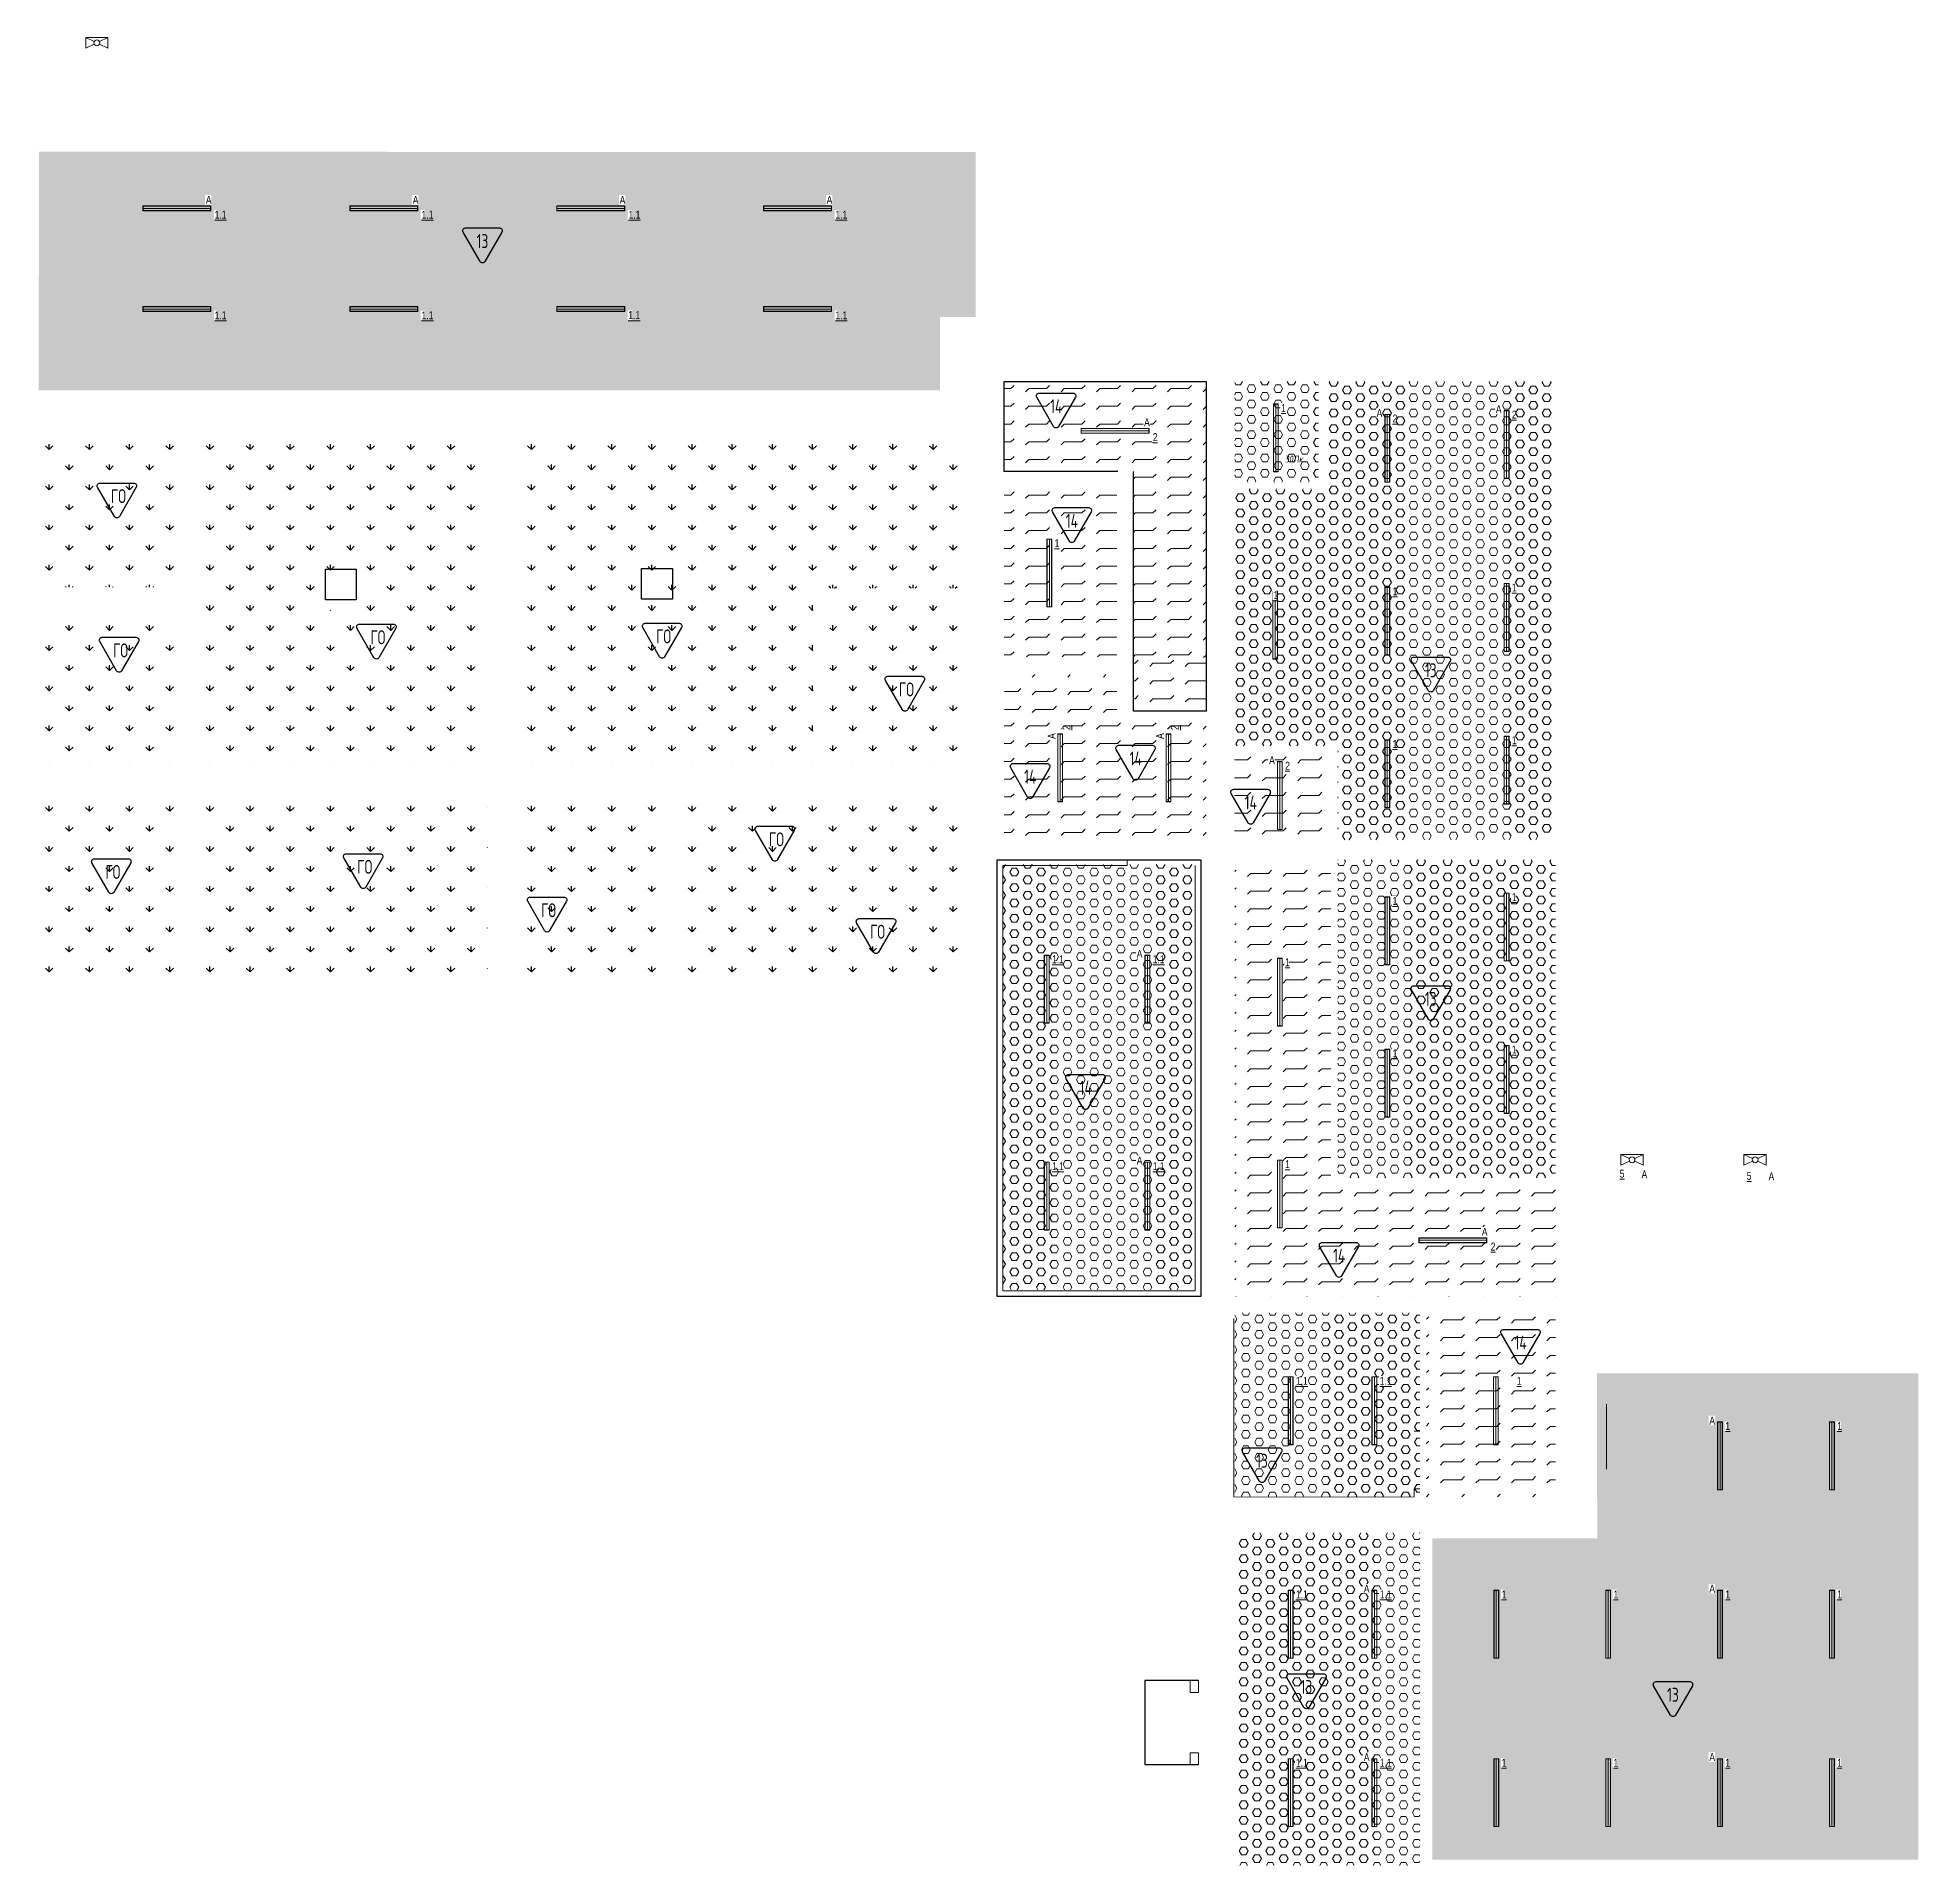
# Model space of a CAD drawing. Header units: millimetres. Extents: x -547274 to 397870, y -45599 to 141350.
# Drawn here: x -312360 to -278732, y 55506 to 88191 of the extents above; entities that cross this region are included whole.
import ezdxf

# ---------------------------------------------------------------- set-up
doc = ezdxf.new("R2010")
doc.units = ezdxf.units.MM
for name, color, linetype, lineweight in [('_ЭОМ_ОБЩ_Освещение_текст', 250, 'Continuous', 18), ('_ЭОМ_ОБЩ_Освещение_текст тип светильника', 172, 'Continuous', 50), ('_ЭОМ_светильник А', 1, 'Continuous', 35), ('_ЭОМ_светильник Р', 4, 'Continuous', 35), ('АР_МосжилНии_Стены', 202, 'Continuous', 30)]:
    doc.layers.add(name, color=color, linetype=linetype, lineweight=lineweight)
doc.layers.add('X-ref Light', color=250, linetype='Continuous')
doc.layers.add('АР_1_ПЛИНТУС', color=7, linetype='Continuous', true_color=0x76bcab)
doc.layers.add('АР_Потолок_Покраска', color=7, linetype='Continuous', lineweight=5, true_color=0x007399)
doc.layers.get('X-ref Light').off()
doc.styles.add('ISOCPEUR', font='isocpeur.ttf', dxfattribs={"height": 800})
doc.styles.add('ISOCUPER', font='isocpeur.ttf', dxfattribs={"width": 0.85, "oblique": 7})
doc.styles.add('ГОСТ', font='cad.shx', dxfattribs={"width": 0.8})

# ---------------------------------------------------------------- blocks, each defined once
blk = doc.blocks.new('ORIO LINE')
at = {"color": 0, "linetype": 'ByBlock', "lineweight": -2}
for p, q in [((-594, -4), (-594, 84)), ((-594, 84), (621, 84)), ((-590, 0), (-590, 80)), ((-590, 80), (617, 80)), ((617, 0), (-590, 0)), ((617, 80), (617, 0)), ((621, 84), (621, -4)), ((621, -4), (-594, -4))]:
    blk.add_line(p, q, dxfattribs=at)
blk.add_lwpolyline([(-590, 40), (617, 40)], dxfattribs=at)
blk = doc.blocks.new('ЭКРАН 9ВТ')
at = {"color": 0, "linetype": 'ByBlock', "lineweight": -2}
for points in [[(399, 376), (399, 0), (-399, 0), (-399, 376)], [(-399, 376), (-95, 233)], [(-399, 0), (-95, 143)], [(95, 233), (399, 376)], [(95, 143), (399, 0)]]:
    blk.add_lwpolyline(points, dxfattribs=at)
blk.add_circle((0, 188), 105, dxfattribs=at)
blk = doc.blocks.new('A$C89460300')
at = {"layer": '_ЭОМ_светильник А', "color": 18, "lineweight": 20, "ltscale": 100, "true_color": 0x000000, "xscale": 0.5, "yscale": 0.5, "zscale": 0.5, "rotation": 180}
for p in [(28124, 13854), (55574, -6119, 0), (57774, -6119, 0)]:
    blk.add_blockref('ЭКРАН 9ВТ', p, dxfattribs=at)
at = {"layer": '_ЭОМ_светильник А', "color": 18, "lineweight": 20, "ltscale": 100, "true_color": 0x000000}
for p, rotation in [((29568, 10840), 179.9999999999999), ((33268, 10840), 179.9999999999999), ((36968, 10840), 179.9999999999999), ((40668, 10840), 179.9999999999999), ((51238, 6496), 89.99999999999991), ((53370, 6564), 89.99999999999991), ((46344, 6862), 179.9999999999999), ((45308, 809), 269.9999999999999), ((47246, 809), 269.9999999999999), ((49316, 286), 89.99999999999991), ((46949, -3175), 89.99999999999991), ((46949, -6875), 89.99999999999991), ((52383, -7613), 179.9999999999999), ((51008, -10713), 89.99999999999991), ((57187, -11522), 89.99999999999991), ((51008, -14532), 89.99999999999991), ((57187, -14532), 89.99999999999991), ((51008, -17543), 89.99999999999991), ((57187, -17543), 89.99999999999991)]:
    blk.add_blockref('ORIO LINE', p, dxfattribs=dict(at, rotation=rotation))
at = {"layer": '_ЭОМ_светильник Р', "color": 18, "lineweight": 20, "true_color": 0x000000}
for p, rotation in [((29568, 9040), 179.9999999999999), ((33268, 9040), 179.9999999999999), ((36968, 9040), 179.9999999999999), ((40668, 9040), 179.9999999999999), ((49244, 6683), 89.99999999999991), ((45195, 4267), 89.99999999999991), ((53370, 3473), 89.99999999999991), ((49233, 3336), 89.99999999999991), ((51238, 3405), 89.99999999999991), ((53370, 742), 89.99999999999991), ((51238, 674), 89.99999999999991), ((51238, -2131), 89.99999999999991), ((53370, -2063), 89.99999999999991), ((45149, -3175), 89.99999999999991), ((49316, -3228), 89.99999999999991), ((51238, -4856), 89.99999999999991), ((53370, -4788), 89.99999999999991), ((45149, -6875), 89.99999999999991), ((49316, -6838), 89.99999999999991), ((49509, -10713), 89.99999999999991), ((53179, -10713), 89.99999999999991), ((59187, -11522), 89.99999999999991), ((49509, -14532), 89.99999999999991), ((53187, -14532), 89.99999999999991), ((55187, -14532), 89.99999999999991), ((59187, -14532), 89.99999999999991), ((49509, -17543), 89.99999999999991), ((53187, -17543), 89.99999999999991), ((55187, -17543), 89.99999999999991), ((59187, -17543), 89.99999999999991)]:
    blk.add_blockref('ORIO LINE', p, dxfattribs=dict(at, rotation=rotation))
at = {"layer": '_ЭОМ_ОБЩ_Освещение_текст', "color": 18, "lineweight": 20, "ltscale": 100, "true_color": 0x000000, "style": 'ISOCUPER', "oblique": 7, "width": 0.85}
blk.add_text('30Лк', height=125, dxfattribs=at).set_placement((49368, 6256))
at = {"layer": '_ЭОМ_ОБЩ_Освещение_текст тип светильника', "color": 18, "lineweight": 20, "ltscale": 40, "true_color": 0x000000, "insert": (53514, -10094), "char_height": 142.2, "width": 46.12, "attachment_point": 1, "style": 'ГОСТ', "bg_fill": 3, "box_fill_scale": 1.1, "bg_fill_color": 256, "bg_fill_transparency": 0}
blk.add_mtext('{\\L1}', dxfattribs=at)
at = {"layer": '_ЭОМ_ОБЩ_Освещение_текст тип светильника', "color": 18, "lineweight": 20, "ltscale": 40, "true_color": 0x000000, "char_height": 142.2, "width": 46.12, "attachment_point": 1, "style": 'ГОСТ', "bg_fill": 3, "box_fill_scale": 1.1, "bg_fill_color": 256, "bg_fill_transparency": 0}
for s, insert in [('{\\L1.1}', (30231, 8959)), ('{\\L1.1}', (33931, 8959)), ('{\\L1.1}', (37627, 8963)), ('{\\L1.1}', (41331, 8959)), ('{\\L1}', (49299, 7301)), ('{\\L2}', (51293, 7114)), ('{\\L2}', (53425, 7183)), ('{\\L1}', (45250, 4885)), ('{\\L1}', (51293, 4024)), ('{\\L1}', (53425, 4092)), ('{\\L1}', (49161, 3955)), ('{\\L1}', (53425, 1361)), ('{\\L1}', (51293, 1293)), ('{\\L2}', (49371, 905)), ('{\\L1}', (51293, -1512)), ('{\\L1}', (53425, -1444)), ('{\\L1.1}', (45204, -2556)), ('{\\L1.1}', (47004, -2556)), ('{\\L1}', (49371, -2609)), ('{\\L1}', (51293, -4238)), ('{\\L1}', (53425, -4169)), ('{\\L1.1}', (45204, -6256)), ('{\\L1.1}', (47004, -6256)), ('{\\L1}', (49371, -6219)), ('{\\L1.1}', (49564, -10094)), ('{\\L1.1}', (51063, -10094)), ('{\\L1}', (57242, -10903)), ('{\\L1}', (59242, -10903)), ('{\\L1.1}', (49564, -13914)), ('{\\L1.1}', (51063, -13914)), ('{\\L1}', (53242, -13914)), ('{\\L1}', (55242, -13914)), ('{\\L1}', (57242, -13914)), ('{\\L1}', (59242, -13914)), ('{\\L1.1}', (49564, -16924)), ('{\\L1.1}', (51063, -16924)), ('{\\L1}', (53242, -16924)), ('{\\L1}', (55242, -16924)), ('{\\L1}', (57242, -16924)), ('{\\L1}', (59242, -16924))]:
    blk.add_mtext(s, dxfattribs=dict(at, insert=insert))
at = {"layer": '_ЭОМ_ОБЩ_Освещение_текст тип светильника', "color": 18, "lineweight": 18, "ltscale": 40, "true_color": 0x000000, "char_height": 142.2, "width": 55.87, "attachment_point": 1, "style": 'ГОСТ', "bg_fill": 3, "box_fill_scale": 1.1, "bg_fill_color": 256, "bg_fill_transparency": 0}
for insert in [(55354, -6391, 0), (57625, -6429, 0)]:
    blk.add_mtext('{\\L5}', dxfattribs=dict(at, insert=insert))
at = {"layer": '_ЭОМ_светильник А', "color": 18, "lineweight": 20, "ltscale": 100, "true_color": 0x000000, "char_height": 142, "width": 86.04, "attachment_point": 1, "style": 'ГОСТ', "bg_fill": 3, "box_fill_scale": 1.1, "bg_fill_color": 256, "bg_fill_transparency": 0}
for insert in [(30073, 11024), (33773, 11024), (37473, 11024), (41173, 11024), (51007, 7212), (53139, 7281), (46849, 7046), (49085, 1003), (46718, -2459), (46718, -6155), (52888, -7430), (56956, -10805), (50778, -13812), (56956, -13812), (50778, -16823), (56956, -16823)]:
    blk.add_mtext('А', dxfattribs=dict(at, insert=insert))
at = {"layer": '_ЭОМ_светильник А', "color": 18, "lineweight": 20, "ltscale": 100, "true_color": 0x000000, "char_height": 142, "width": 86.04, "attachment_point": 1, "rotation": 90, "style": 'ГОСТ', "bg_fill": 3, "box_fill_scale": 1.1, "bg_fill_color": 256, "bg_fill_transparency": 0}
for insert in [(45124, 1314), (47062, 1314)]:
    blk.add_mtext('А', dxfattribs=dict(at, insert=insert))
at = {"layer": '_ЭОМ_светильник А', "color": 18, "lineweight": 18, "ltscale": 100, "true_color": 0x000000, "char_height": 142, "width": 86.04, "attachment_point": 1, "style": 'ГОСТ', "bg_fill": 3, "box_fill_scale": 1.1, "bg_fill_color": 256, "bg_fill_transparency": 0}
for insert in [(55744, -6402, 0), (58015, -6439, 0)]:
    blk.add_mtext('А', dxfattribs=dict(at, insert=insert))
at = {"layer": '_ЭОМ_ОБЩ_Освещение_текст тип светильника', "color": 18, "lineweight": 20, "ltscale": 40, "true_color": 0x000000, "char_height": 142.2, "width": 46.12, "attachment_point": 1, "style": 'ГОСТ', "bg_fill": 3, "box_fill_scale": 1.1, "bg_fill_color": 256, "bg_fill_transparency": 0}
for s, insert in [('{\\L1.1}', (30231, 10759)), ('{\\L1.1}', (33931, 10759)), ('{\\L1.1}', (37631, 10759)), ('{\\L1.1}', (41331, 10759)), ('{\\L2}', (47006, 6781)), ('{\\L2}', (53046, -7695))]:
    blk.add_mtext(s, dxfattribs=dict(at, insert=insert))
at = {"layer": '_ЭОМ_ОБЩ_Освещение_текст тип светильника', "color": 18, "lineweight": 20, "ltscale": 40, "true_color": 0x000000, "char_height": 142.2, "width": 46.12, "attachment_point": 1, "rotation": 90, "style": 'ГОСТ', "bg_fill": 3, "box_fill_scale": 1.1, "bg_fill_color": 256, "bg_fill_transparency": 0}
for insert in [(45389, 1472), (47327, 1472)]:
    blk.add_mtext('{\\L2}', dxfattribs=dict(at, insert=insert))

msp = doc.modelspace()

# ---------------------------------------------------------------- hatches: boundary and pattern name
at = {"layer": 'Defpoints'}
h = msp.add_hatch(dxfattribs=at)
h.set_pattern_fill('GRASS', color=256, scale=20)
h.paths.add_polyline_path([(-312315.7, 80962.5), (-309882.3, 80962.5), (-309882.3, 78365.4), (-312315.7, 78365.4)])
h.paths.add_polyline_path([(-312315.7, 77812.8), (-309882.3, 77812.8), (-309882.3, 75165.7), (-312315.7, 75165.7)])
h.paths.add_polyline_path([(-306662.4, 77952.2), (-307213.6, 77952.2), (-307213.6, 78501), (-306662.4, 78501)], flags=16)
h.paths.add_polyline_path([(-309353.2, 80961.1), (-304342.5, 80961.1), (-304342.5, 75165.7), (-309353.2, 75165.7)])
h = msp.add_hatch(dxfattribs=at)
h.set_pattern_fill('GRASS', color=256, scale=20)
h.paths.add_polyline_path([(-300889.3, 72665.7), (-300889.3, 71393.9), (-295715.3, 71393.9), (-295715.3, 74654), (-298253.2, 74654), (-298253.2, 72665.7)])
h.paths.add_polyline_path([(-300884.9, 74654), (-298433.2, 74654), (-298433.2, 72845.7), (-300884.9, 72845.7)], flags=17)
h.paths.add_polyline_path([(-303782.3, 80960), (-295762.3, 80960), (-295762.3, 78342.9), (-298495.1, 78342.9), (-298495.1, 75165.7), (-303782.3, 75165.7)])
h.paths.add_polyline_path([(-298193.3, 78046.7), (-295715.3, 78046.7), (-295715.3, 75165.7), (-298193.3, 75165.7)])
at = {"layer": 'АР_Потолок_Покраска'}
h = msp.add_hatch(dxfattribs=at)
h.set_pattern_fill('HEX', color=256, scale=25)
h.set_pattern_definition([(0, (-189.02, -325.44), (0, 137.48153), [79.375, -158.75]), (120, (-189.02, -325.44), (-119.0625, -68.740766), [79.375, -158.75]), (60, (-109.64, -325.44), (-119.0625, 68.740766), [79.375, -158.75])])
h.paths.add_polyline_path([(-312334.3, 86151.4), (-295588.3, 86142.6), (-295588.3, 83196), (-296223.8, 83196), (-296223.8, 81885.7), (-312342.7, 81885.7)])
h = msp.add_hatch(dxfattribs=at)
h.set_pattern_fill('FLEX', color=256, scale=50)
h.paths.add_polyline_path([(-292768, 80434.5), (-295076.9, 80434.6), (-295077.3, 82043.2), (-291467.6, 82043.3), (-291467.2, 77104.5), (-292768, 77104.4)])
h.paths.add_polyline_path([(-295076.9, 76135.5), (-291468.1, 76135.5), (-291468.1, 73847.3), (-295076.9, 73847.3)])
h.paths.add_polyline_path([(-295076.9, 80158.5), (-293061.5, 80158.9), (-293061.5, 77115.2), (-295076.9, 77114.7)], flags=17)
h = msp.add_hatch(dxfattribs=at)
h.set_pattern_fill('HEX', color=256, scale=25)
h.set_pattern_definition([(0, (-545449.67, 46211.3), (0, 137.48153), [79.375, -158.75]), (120, (-545449.67, 46211.3), (-119.0625, -68.74077), [79.375, -158.75]), (60, (-545370.3, 46211.3), (-119.0625, 68.74077), [79.375, -158.75])])
h.paths.add_polyline_path([(-290956.2, 80123.2), (-289336.8, 80123.2), (-289336.8, 82043.2), (-285218.7, 82043.2), (-285218.7, 73847.3), (-289115.4, 73847.3), (-289115.4, 75525.3), (-290957.4, 75524.5)])
h = msp.add_hatch(dxfattribs=at)
h.set_pattern_fill('HEX', color=256, scale=25)
h.set_pattern_definition([(0, (-545251.23, 48435.87), (0, 137.48153), [79.375, -158.75]), (120, (-545251.23, 48435.87), (-119.0625, -68.74077), [79.375, -158.75]), (60, (-545171.85, 48435.87), (-119.0625, 68.74077), [79.375, -158.75])])
h.paths.add_polyline_path([(-290956.8, 82043.2), (-289456.8, 82043.2), (-289456.8, 80243.2), (-290956.8, 80243.2)])
h = msp.add_hatch(dxfattribs=at)
h.set_pattern_fill('FLEX', color=256, scale=50)
h.set_pattern_definition([(0, (-394654.15, 14773.6), (0, 317.5), [317.5, -317.5]), (45, (-394336.65, 14773.6), (0, 317.5), [79.375, -290.2628, 79.375, -449.0128])])
h.paths.add_polyline_path([(-292766.8, 77145.2), (-291468.1, 77135.7), (-291468.1, 76143.6), (-292766.8, 76153.1)])
h = msp.add_hatch(dxfattribs=at)
h.set_pattern_fill('FLEX', color=256, scale=50)
h.set_pattern_definition([(0, (-392642.53, 13043.6), (0, 317.5), [317.5, -317.5]), (45, (-392325.03, 13043.6), (0, 317.5), [79.375, -290.2628, 79.375, -449.0128])])
h.paths.add_polyline_path([(-290958.9, 75405.7), (-289235.4, 75405.7), (-289235.4, 73847.3), (-290958.9, 73847.3)])
h = msp.add_hatch(dxfattribs=at)
h.set_pattern_fill('HEX', color=256, scale=25)
h.set_pattern_definition([(0, (99.33, -79.16), (0, 137.48153), [79.375, -158.75]), (120, (99.33, -79.16), (-119.0625, -68.740766), [79.375, -158.75]), (60, (178.71, -79.16), (-119.0625, 68.740766), [79.375, -158.75])])
h.paths.add_polyline_path([(-295101.4, 73405.9), (-291662.9, 73405.9), (-291662.9, 65799.6), (-295101.5, 65799.6)])
h = msp.add_hatch(dxfattribs=at)
h.set_pattern_fill('FLEX', color=256, scale=50)
h.set_pattern_definition([(0, (-387826.7, 8157.8), (0, 317.5), [317.5, -317.5]), (45, (-387509.2, 8157.78), (0, 317.5), [79.375, -290.2628, 79.375, -449.0128])])
h.paths.add_polyline_path([(-287507.1, 65678.8), (-290956.8, 65678.8), (-290956.8, 73486.8), (-289235.5, 73485), (-289235.5, 67677), (-285217.5, 67675.3), (-285219.2, 65677.5)])
h = msp.add_hatch(dxfattribs=at)
h.set_pattern_fill('HEX', color=256, scale=25)
h.set_pattern_definition([(0, (-543409.81, 35991.39), (0, 137.48153), [79.375, -158.75]), (120, (-543409.81, 35991.39), (-119.0625, -68.74077), [79.375, -158.75]), (60, (-543330.43, 35991.39), (-119.0625, 68.74077), [79.375, -158.75])])
h.paths.add_polyline_path([(-289115.4, 73486.8), (-285218.5, 73486.8), (-285218.5, 67798.8), (-289115.4, 67798.8)])
h = msp.add_hatch(dxfattribs=at)
h.set_pattern_fill('HEX', color=256, scale=25)
h.set_pattern_definition([(0, (-545352.2, 30286.8), (0, 137.48153), [79.375, -158.75]), (120, (-545352.2, 30286.8), (-119.0625, -68.74077), [79.375, -158.75]), (60, (-545272.82, 30286.8), (-119.0625, 68.74077), [79.375, -158.75])])
h.paths.add_polyline_path([(-290956.8, 65384.4), (-287646.6, 65384.4), (-287644.8, 62097.8), (-290956.8, 62090.2)])
h = msp.add_hatch(dxfattribs=at)
h.set_pattern_fill('FLEX', color=256, scale=50)
h.set_pattern_definition([(0, (-388186.65, 3665.36), (0, 317.5), [317.5, -317.5]), (45, (-387869.15, 3665.36), (0, 317.5), [79.375, -290.2628, 79.375, -449.0128])])
h.paths.add_polyline_path([(-287525.5, 65384.5), (-285218.4, 65384.5), (-285218.4, 62094), (-287525.5, 62094)])
h = msp.add_hatch(dxfattribs=at)
h.set_pattern_fill('HEX', color=256, scale=25)
h.set_pattern_definition([(0, (-536928.14, 29218.79), (0, 137.48153), [79.375, -158.75]), (120, (-536928.14, 29218.79), (-119.0625, -68.74077), [79.375, -158.75]), (60, (-536848.76, 29218.79), (-119.0625, 68.74077), [79.375, -158.75])])
h.paths.add_polyline_path([(-284478.9, 64304.7), (-278732.1, 64304.7), (-278732.1, 55605.9), (-287421.2, 55605.9), (-287421.2, 61356.5), (-284474.5, 61356.5)])
h = msp.add_hatch(dxfattribs=at)
h.set_pattern_fill('HEX', color=256, scale=25)
h.set_pattern_definition([(0, (-545390.75, 25861.61), (0, 137.48153), [79.375, -158.75]), (120, (-545390.75, 25861.61), (-119.0625, -68.74077), [79.375, -158.75]), (60, (-545311.38, 25861.61), (-119.0625, 68.74077), [79.375, -158.75])])
h.paths.add_polyline_path([(-290933.3, 61455.7), (-287645.7, 61455.7), (-287645.7, 55506), (-290920.3, 55506)])

# ---------------------------------------------------------------- linework, layer by layer
for points in [[(-304708.8, 84787.8), (-304102.5, 84787.8, -0.5773495), (-304059.2, 84712.8), (-304362.3, 84187.8, -0.5773541), (-304448.9, 84187.8), (-304752.1, 84712.8, -0.5773491), (-304708.8, 84787.8, -0.0000017)], [(-294453.6, 81834.7), (-293847.4, 81834.7, -0.5773495), (-293804.1, 81759.7), (-294107.2, 81234.7, -0.5773541), (-294193.8, 81234.7), (-294496.9, 81759.7, -0.5773491), (-294453.6, 81834.7, -0.0000017)], [(-311245.5, 80226.1), (-310639.3, 80226.1, -0.5773495), (-310596, 80151.1), (-310899.1, 79626.1, -0.5773541), (-310985.7, 79626.1), (-311288.8, 80151.1, -0.5773491), (-311245.5, 80226.1, -0.0000017)], [(-294173, 79785.4), (-293566.7, 79785.4, -0.5773495), (-293523.4, 79710.4), (-293826.6, 79185.4, -0.5773541), (-293913.2, 79185.4), (-294216.3, 79710.4, -0.5773491), (-294173, 79785.4, -0.0000017)], [(-306606.7, 77702.3), (-306000.5, 77702.3, -0.5773495), (-305957.2, 77627.3), (-306260.3, 77102.3, -0.5773541), (-306346.9, 77102.3), (-306650, 77627.3, -0.5773491), (-306606.7, 77702.3, -0.0000017)], [(-301498, 77717.7), (-300891.8, 77717.7, -0.5773495), (-300848.5, 77642.7), (-301151.6, 77117.7, -0.5773541), (-301238.2, 77117.7), (-301541.3, 77642.7, -0.5773491), (-301498, 77717.7, -0.0000017)], [(-311207.1, 77467.6), (-310600.9, 77467.6, -0.5773495), (-310557.6, 77392.6), (-310860.7, 76867.6, -0.5773541), (-310947.3, 76867.6), (-311250.4, 77392.6, -0.5773491), (-311207.1, 77467.6, -0.0000017)], [(-287752.9, 77112.3), (-287146.7, 77112.3, -0.5773495), (-287103.4, 77037.3), (-287406.5, 76512.3, -0.5773541), (-287493.1, 76512.3), (-287796.2, 77037.3, -0.5773491), (-287752.9, 77112.3, -0.0000017)], [(-297156.2, 76770.4), (-296550, 76770.4, -0.5773495), (-296506.7, 76695.4), (-296809.8, 76170.4, -0.5773541), (-296896.4, 76170.4), (-297199.5, 76695.4, -0.5773491), (-297156.2, 76770.4, -0.0000017)], [(-293031.6, 75535.4), (-292425.4, 75535.4, -0.5773495), (-292382.1, 75460.4), (-292685.2, 74935.4, -0.5773541), (-292771.8, 74935.4), (-293075, 75460.4, -0.5773491), (-293031.6, 75535.4, -0.0000017)], [(-294918.4, 75209.3), (-294312.2, 75209.3, -0.5773495), (-294268.9, 75134.3), (-294572, 74609.3, -0.5773541), (-294658.6, 74609.3), (-294961.7, 75134.3, -0.5773491), (-294918.4, 75209.3, -0.0000017)], [(-290974.6, 74749.5), (-290368.4, 74749.5, -0.5773495), (-290325.1, 74674.5), (-290628.2, 74149.5, -0.5773541), (-290714.8, 74149.5), (-291017.9, 74674.5, -0.5773491), (-290974.6, 74749.5, -0.0000017)], [(-299481, 74089), (-298874.8, 74089, -0.5773495), (-298831.5, 74014), (-299134.6, 73489, -0.5773541), (-299221.2, 73489), (-299524.3, 74014, -0.5773491), (-299481, 74089, -0.0000017)], [(-311345.6, 73506.6), (-310739.4, 73506.6, -0.5773495), (-310696.1, 73431.6), (-310999.2, 72906.6, -0.5773541), (-311085.8, 72906.6), (-311388.9, 73431.6, -0.5773491), (-311345.6, 73506.6, -0.0000017)], [(-306841.2, 73597.7), (-306235, 73597.7, -0.5773495), (-306191.7, 73522.7), (-306494.8, 72997.7, -0.5773541), (-306581.4, 72997.7), (-306884.5, 73522.7, -0.5773491), (-306841.2, 73597.7, -0.0000017)], [(-303555, 72821.3), (-302948.8, 72821.3, -0.5773495), (-302905.5, 72746.3), (-303208.6, 72221.3, -0.5773541), (-303295.2, 72221.3), (-303598.3, 72746.3, -0.5773491), (-303555, 72821.3, -0.0000017)], [(-297672.8, 72437.1), (-297066.6, 72437.1, -0.5773495), (-297023.3, 72362.1), (-297326.4, 71837.1, -0.5773541), (-297413, 71837.1), (-297716.1, 72362.1, -0.5773491), (-297672.8, 72437.1, -0.0000017)], [(-287752.9, 71236.7), (-287146.7, 71236.7, -0.5773495), (-287103.4, 71161.7), (-287406.5, 70636.7, -0.5773541), (-287493.1, 70636.7), (-287796.2, 71161.7, -0.5773491), (-287752.9, 71236.7, -0.0000017)], [(-293926.3, 69648.2), (-293320.1, 69648.2, -0.5773495), (-293276.8, 69573.2), (-293579.9, 69048.2, -0.5773541), (-293666.5, 69048.2), (-293969.6, 69573.2, -0.5773491), (-293926.3, 69648.2, -0.0000017)], [(-289394.2, 66646), (-288788, 66646, -0.5773495), (-288744.7, 66571), (-289047.8, 66046, -0.5773541), (-289134.4, 66046), (-289437.5, 66571, -0.5773491), (-289394.2, 66646, -0.0000017)], [(-286150.7, 65091.5), (-285544.5, 65091.5, -0.5773495), (-285501.2, 65016.5), (-285804.3, 64491.5, -0.5773541), (-285890.9, 64491.5), (-286194, 65016.5, -0.5773491), (-286150.7, 65091.5, -0.0000017)], [(-290771, 62975.7), (-290164.7, 62975.7, -0.5773495), (-290121.4, 62900.7), (-290424.6, 62375.7, -0.5773541), (-290511.2, 62375.7), (-290814.3, 62900.7, -0.5773491), (-290771, 62975.7, -0.0000017)], [(-289977.4, 58931.9), (-289371.2, 58931.9, -0.5773495), (-289327.9, 58856.9), (-289631, 58331.9, -0.5773541), (-289717.6, 58331.9), (-290020.7, 58856.9, -0.5773491), (-289977.4, 58931.9, -0.0000017)], [(-283422.8, 58792), (-282816.6, 58792, -0.5773495), (-282773.3, 58717), (-283076.4, 58192, -0.5773541), (-283163, 58192), (-283466.1, 58717, -0.5773491), (-283422.8, 58792, -0.0000017)]]:
    msp.add_lwpolyline(points, format="xyb")
msp.add_lwpolyline([(-293047, 80434.5), (-295076.9, 80434.6), (-295076.9, 82043.2), (-291468.1, 82043.2), (-291468.1, 76148.4), (-292766.8, 76148.4), (-292766.8, 80434.5)])
for points in [[(-301561.1, 78696.7), (-301009.9, 78696.7), (-301009.9, 78147.9), (-301561.1, 78147.9)], [(-307213.6, 78684.1), (-306662.4, 78684.1), (-306662.4, 78135.4), (-307213.6, 78135.4)], [(-295200.8, 73485), (-291562.2, 73485), (-291562.2, 65678.8), (-295200.8, 65678.8)]]:
    msp.add_lwpolyline(points, close=True)

# ---------------------------------------------------------------- texts
at = {"char_height": 250, "width": 294.334, "attachment_point": 1, "style": 'ISOCPEUR'}
for s, insert in [('{\\W0.7;13}', (-304512.4, 84677.2)), ('{\\W0.7;14}', (-294257.2, 81724.2)), ('{\\W0.7;ГО}', (-311049.1, 80115.6)), ('{\\W0.7;14}', (-293976.6, 79674.8)), ('{\\W0.7;ГО}', (-311010.7, 77357)), ('{\\W0.7;ГО}', (-306410.3, 77591.7)), ('{\\W0.7;ГО}', (-301301.6, 77607.2)), ('{\\W0.7;13}', (-287556.5, 77001.7)), ('{\\W0.7;ГО}', (-296959.8, 76659.8)), ('{\\W0.7;14}', (-292835.3, 75424.8)), ('{\\W0.7;14}', (-294722, 75098.7)), ('{\\W0.7;14}', (-290778.2, 74638.9)), ('{\\W0.7;ГО}', (-299284.6, 73978.5)), ('{\\W0.7;ГО}', (-311149.2, 73396)), ('{\\W0.7;ГО}', (-306644.8, 73487.2)), ('{\\W0.7;ГО}', (-303358.6, 72710.7)), ('{\\W0.7;ГО}', (-297476.4, 72326.5)), ('{\\W0.7;13}', (-287556.5, 71126.1)), ('{\\W0.7;14}', (-293729.9, 69537.6)), ('{\\W0.7;14}', (-289197.8, 66535.4)), ('{\\W0.7;14}', (-285954.3, 64980.9)), ('{\\W0.7;13}', (-290574.6, 62865.2)), ('{\\W0.7;13}', (-289781.1, 58821.3)), ('{\\W0.7;13}', (-283226.4, 58681.4))]:
    msp.add_mtext(s, dxfattribs=dict(at, insert=insert))

# ---------------------------------------------------------------- next in the draw order: block references
at = {"layer": 'X-ref Light', "color": 1, "lineweight": 18}
msp.add_blockref('A$C89460300', (-339425.7, 74336.4), dxfattribs=at)

# ---------------------------------------------------------------- next in the draw order: hatches: boundary and pattern name
at = {"layer": 'Defpoints'}
h = msp.add_hatch(dxfattribs=at)
h.set_pattern_fill('GRASS', color=256, scale=20)
h.paths.add_polyline_path([(-309353.2, 74654), (-304314.8, 74676.3), (-304314.8, 71416.4), (-309353.2, 71394.1)])
h = msp.add_hatch(dxfattribs=at)
h.set_pattern_fill('GRASS', color=256, scale=20)
h.paths.add_polyline_path([(-312360.5, 74654), (-309882.3, 74648), (-309882.3, 71388.2), (-312360.5, 71394.1)])
h = msp.add_hatch(dxfattribs=at)
h.set_pattern_fill('GRASS', color=256, scale=20)
h.paths.add_polyline_path([(-303783.9, 74654), (-301184.2, 74648), (-301184.2, 71388.1), (-303783.9, 71394.1)])
at = {"layer": 'АР_Потолок_Покраска'}
h = msp.add_hatch(dxfattribs=at)
h.set_pattern_fill('FLEX', color=256, scale=50)
h.set_pattern_definition([(0, (-396754, 15217.7), (0, 317.5), [317.5, -317.5]), (45, (-396436.51, 15217.68), (0, 317.5), [79.375, -290.2628, 79.375, -449.0128])])
h.paths.add_polyline_path([(-295070.4, 76800.6), (-293065.4, 76800.6), (-293065.4, 76021.3), (-295070.4, 76021.4)])

# ---------------------------------------------------------------- next in the draw order: linework, layer by layer
at = {"color": 153, "lineweight": 9, "true_color": 0x5295b7}
for p, q in [((-290969.4, 65286.8), (-290969.4, 62095.3)), ((-287746.7, 63271.5), (-287645.7, 63273.6)), ((-287744.9, 62103), (-287744.9, 62241.1)), ((-287744.9, 62241.1), (-287645.6, 62241.1)), ((-290969.4, 62089), (-287744.9, 62096.6))]:
    msp.add_line(p, q, dxfattribs=at)
at = {"color": 18, "lineweight": 9, "true_color": 0x000000}
for points in [[(-292876.7, 73485), (-292876.7, 73385), (-295099.8, 73385), (-295099.8, 65778.8), (-291662.2, 65778.8)], [(-291662.2, 65778.8), (-291662.2, 73387.3)]]:
    msp.add_lwpolyline(points, dxfattribs=at)
at = {"layer": 'АР_1_ПЛИНТУС', "color": 153, "lineweight": 9, "ltscale": 1000, "true_color": 0x5295b7}
msp.add_line((-284311.5, 63754.5, -1.4), (-284311.5, 62590.5, -1.4), dxfattribs=at)
for points, elevation in [([(-291755.3, 58598.8), (-291602.8, 58598.8), (-291602.8, 58809.4), (-291755.3, 58809.4)], 0.4), ([(-291755.3, 57308.2), (-291602.8, 57308.2), (-291602.8, 57518.7), (-291755.3, 57518.7)], 0.7)]:
    msp.add_lwpolyline(points, close=True, dxfattribs=dict(at, elevation=elevation))
at = {"layer": 'АР_МосжилНии_Стены', "color": 18, "lineweight": 25, "ltscale": 100, "true_color": 0x000000, "elevation": 0.4}
msp.add_lwpolyline([(-291606.2, 58809.4), (-292564.6, 58809.4), (-292564.6, 57308.2), (-291606.2, 57308.2)], dxfattribs=at)

doc.saveas('drawing.dxf')
